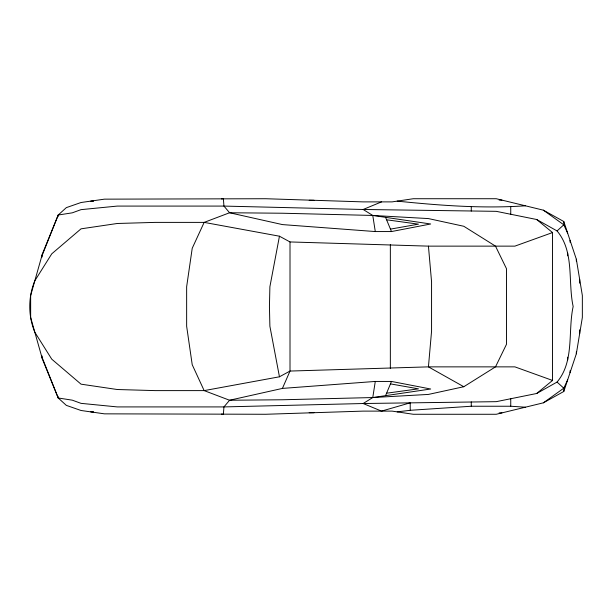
<?xml version="1.0" encoding="UTF-8"?>
<svg xmlns="http://www.w3.org/2000/svg" width="613" height="613" viewBox="0 0 613 613"><rect width="100%" height="100%" fill="white"/><g stroke="black" fill="none" stroke-linecap="round" stroke-linejoin="round"><path stroke-width="0.92" d="M41.592 356.199L58.22 397.983L72.273 400.166L81.031 403.354L117.29 406.917L223.952 406.917L363.157 403.523L496.269 401.661L536.682 393.492L557.056 382.068C574.657 361.18 567.738 331.311 573.155 306.5C567.738 281.689 574.657 251.82 557.056 230.932L536.682 219.508L496.269 211.339L363.157 209.477L223.952 206.083L117.29 206.083L81.031 209.646L72.273 212.834L58.22 215.017L42.435 253.82L30.65 295.535L30.65 317.465L42.435 359.18L58.22 397.983L66.327 405.369L81.031 410.488L104.44 413.844L265.69 414.273L363.157 411.116L392.105 411.116L413.262 414.273L496.269 414.273L543.371 402.825L563.791 391.485L576.327 353.816L582.35 317.465L582.35 295.535L576.327 259.184L563.791 221.515L543.371 210.175L496.269 198.727L413.262 198.727L392.105 201.884L363.157 201.884L265.69 198.727L104.44 199.156L81.031 202.512L66.327 207.631L58.22 215.017L41.592 256.801M397.201 411.875L410.212 410.304L410.212 402.825L381.531 411.116L363.157 403.523L372.773 397.546L375.286 381.439L391.469 381.439L430.663 389.01L372.773 397.546L282.417 399.768L229.576 400.243L204.152 390.611L155.196 390.611L117.29 389.516L81.031 384.167L51.76 359.18L34.811 332.2A67.844 67.844 0 0 1 34.811 280.8L51.76 253.82L81.031 228.833L117.29 223.484L155.196 222.389L204.152 222.389L279.451 236.204L290.01 241.943L428.433 246.135L514.897 246.135L552.535 232.565L552.535 380.435L536.682 393.492M41.761 257.529L42.435 253.82M279.451 236.204L269.889 286.761L269.436 306.5L269.889 326.239L279.451 376.796L204.152 390.611L192.221 364.72L186.643 326.239L186.643 286.761L192.221 248.28L204.152 222.389L229.576 212.757L282.417 213.232L372.773 215.454L428.433 218.58L463.796 226.274L495.503 246.135L506.468 268.67L506.468 344.33L495.503 366.865L463.796 386.726L428.433 394.42L372.773 397.546M57.829 216.864L58.22 215.017M385.569 395.661L391.469 381.439M221.515 414.051L223.37 414.273L223.952 406.917L229.576 400.243L282.417 388.412L290.01 371.057L290.01 241.943M567.669 379.815L563.791 388.19L563.791 391.485M557.056 230.932L563.791 224.81L563.791 221.515M543.371 402.825L563.791 388.19L557.056 382.068M279.451 376.796L290.01 371.057L428.433 366.865L514.897 366.865L552.535 380.435M381.531 201.884L363.157 209.477L372.773 215.454L430.663 223.99L391.469 231.561L375.286 231.561L282.417 224.588L229.576 212.757L223.952 206.083L223.37 198.727L221.515 198.949M390.45 229.116L418.457 224.166L386.588 219.791M386.588 393.209L418.457 388.834L390.45 383.884M91.536 201.34L93.421 201.125L90.709 201.125M282.417 388.412L375.286 381.439M410.212 410.304L471.267 406.243L510.744 406.243L525.364 407.201M397.201 201.125C439.713 205.47 482.638 208.749 525.364 205.799M309.205 200.298L313.986 200.29M499.12 200.106L501.932 200.106M90.709 411.875L93.421 411.875L91.536 411.66M499.12 412.894L501.932 412.894M309.205 412.702L313.986 412.71M463.796 386.726L428.433 366.865L431.567 331.173L431.567 281.827L428.433 246.135M543.371 210.175L563.791 224.81L567.669 233.185M536.682 219.508L552.535 232.565M385.569 217.339L391.469 231.561M57.829 396.136L58.22 397.983M41.761 355.471L42.435 359.18M372.773 215.454L375.286 231.561M579.668 279.359L579.668 283.168M579.668 329.832L579.668 333.641M576.327 259.184L576.327 261.092M576.327 351.908L576.327 353.816M570.059 240.35L570.059 242.235M570.059 370.765L570.059 372.65M567.669 252.954L567.669 255.82M567.669 357.18L567.669 360.046M510.744 206.757L510.744 214.266M510.744 398.734L510.744 406.243M471.267 206.757L471.267 211.094M471.267 401.906L471.267 406.243M390.351 244.61L390.351 368.39"/></g></svg>
